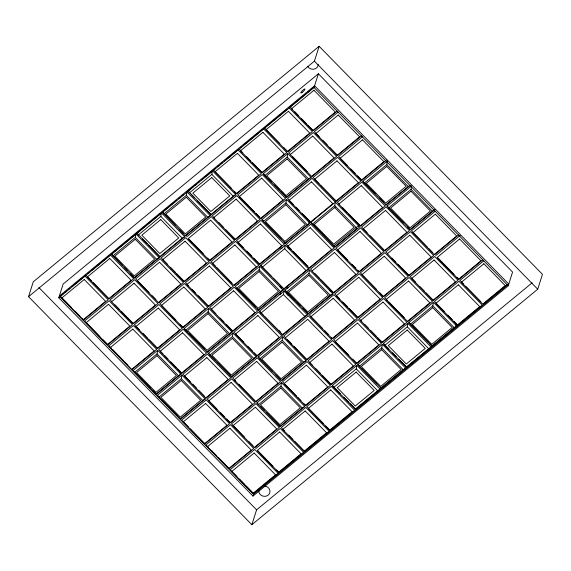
<?xml version="1.0" encoding="UTF-8"?>
<svg xmlns="http://www.w3.org/2000/svg" width="571" height="571" viewBox="0 0 571 571"><rect width="100%" height="100%" fill="white"/><g stroke="black" fill="none" stroke-linecap="round" stroke-linejoin="round"><path stroke-width="0.86" d="M112.83 255.958L135.291 237.45L135.884 233.903L159.188 257.699L134.685 277.884L134.185 277.77L111.381 254.088L134.52 235.024M138.353 234.931L160.815 216.423L161.407 212.876L184.711 236.672L160.208 256.857L159.709 256.743L136.904 233.061L157.325 216.238M134.599 372.371L157.061 353.87L157.653 350.316L180.957 374.112L156.454 394.304L134.599 372.371L133.15 370.508L157.653 350.316M163.877 213.897L186.339 195.396L186.931 191.849L210.235 215.638L185.732 235.83L185.24 235.716L162.428 212.034L176.725 200.257M189.401 192.87L211.862 174.369L212.455 170.815L235.759 194.611L211.256 214.803L187.952 191.007L193.398 186.517M158.866 397.159L181.328 378.659L181.928 375.104L205.225 398.901L180.721 419.085L158.866 397.159L157.425 395.296L181.928 375.104M185.646 330.316L208.108 311.816L208.7 308.261L232.004 332.058L207.501 352.243L185.646 330.316L184.197 328.453L208.7 308.261M209.921 355.105L232.383 336.597L232.975 333.05L256.279 356.846L231.776 377.031L209.921 355.105L208.472 353.235L232.975 333.05M236.694 288.262L259.155 269.755L259.748 266.207L283.052 290.004L258.549 310.189L236.694 288.262L235.245 286.392L259.748 266.207M264.723 175.604L287.184 157.096L287.777 153.549L311.081 177.345L286.578 197.53L264.723 175.604L263.274 173.734L287.777 153.549M263.467 221.42L285.928 202.912L286.528 199.365L309.825 223.161L285.322 243.346L263.467 221.42L262.025 219.55L286.528 199.365M262.217 267.235L284.679 248.728L285.272 245.18L308.576 268.977L284.072 289.162L262.217 267.235L260.769 265.365L285.272 245.18M260.968 313.051L283.43 294.543L284.023 290.996L307.326 314.792L282.823 334.977L260.968 313.051L259.519 311.181L284.023 290.996M259.712 358.866L282.174 340.359L282.773 336.811L306.07 360.608L281.567 380.793L259.712 358.866L258.27 356.996L282.773 336.811M258.463 404.675L280.925 386.174L281.517 382.627L304.821 406.424L280.318 426.608L258.463 404.675L257.014 402.812L281.517 382.627M286.492 292.024L308.954 273.516L309.546 269.969L332.85 293.765L308.347 313.95L286.492 292.024L285.043 290.154L309.546 269.969M334.756 205.681L335.355 202.134L310.845 222.319L334.627 246.993L357.089 228.486L334.756 205.681L312.294 224.189M364.312 183.12L386.774 164.619L387.374 161.065L362.87 181.257L364.312 183.12L386.167 205.053L409.992 185.425M333.785 387.409L356.247 368.902L356.839 365.354L380.143 389.151L355.64 409.336L333.785 387.409L332.336 385.539L356.839 365.354M359.309 366.382L381.771 347.875L382.363 344.327L405.667 368.124L381.164 388.309L359.309 366.382L357.86 364.512L382.363 344.327M411.641 185.853L387.138 206.038L388.587 207.908L411.049 189.401L411.527 186.567M384.833 345.355L407.294 326.848L407.887 323.3L431.191 347.097L406.688 367.281L384.833 345.355L383.384 343.485L407.887 323.3M410.356 324.328L432.818 305.82L433.41 302.273L456.714 326.07L432.211 346.254L410.356 324.328L408.907 322.458L433.41 302.273M28.55 296.677L33.268 281.796L319.139 46.287L542.45 274.323L537.732 289.204L251.861 524.713L28.55 296.677L314.421 61.161L319.139 46.287M58.792 297.784L63.145 284.051L318.39 73.773L512.572 272.067L508.219 285.807L252.974 496.085L58.792 297.784L314.036 87.506L318.39 73.773M280.946 248.799L282.738 247.471M287.734 247.643L289.49 249.441M279.697 294.615L281.482 293.287M288.519 285.143L286.613 286.863M286.478 293.458L287.413 294.458A4.975 4.504 17.6 0 1 288.177 295.457M278.734 330.309L280.497 332.108M287.27 330.959L285.357 332.679M252.974 496.085L253.517 494.365L508.069 284.651M251.861 524.713L256.579 509.839L532.143 282.816M281.125 291.331L279.804 292.416M330.923 295.093L329.603 296.178M237.265 284.772L238.592 283.687M287.063 288.533L288.384 287.441M61.697 295.021L63.738 293.344M65.094 292.216L66.457 291.096M68.499 289.418L69.862 288.291M71.903 286.613L84.151 276.521M87.898 273.438L89.262 272.31M91.981 270.069L108.997 256.051M158.688 215.117L160.729 213.433M178.766 198.572L180.129 197.452M182.17 195.774L183.527 194.647M194.761 185.397L196.124 184.276M198.166 182.592L199.522 181.471M201.563 179.786L202.926 178.666M204.968 176.989L212.455 170.815M214.161 169.416L215.517 168.295M217.558 166.611L218.921 165.49M220.963 163.806L222.326 162.685M224.367 161.008L237.979 149.788L261.282 173.584L236.779 193.776L234.324 191.271M240.362 147.825L241.726 146.704M243.767 145.027L262.824 129.324M286.985 109.418L264.523 127.918L279.854 143.578M306.384 93.437L290.054 106.891L292.502 109.396M307.748 92.316L309.789 90.632M311.152 89.511L313.194 87.827M134.185 277.77L156.647 259.263L159.188 257.699M159.709 256.743L182.17 238.235L184.711 236.672M185.24 235.716L207.694 217.208L210.235 215.638M210.763 214.682L233.225 196.181L235.759 194.611M337.175 111.059L313.351 130.688L307.833 125.056M186.703 236.822L211.206 216.63L234.51 240.427L210.007 260.619L207.551 258.113M338.146 112.052L314.321 131.68L319.232 136.69M286.078 197.416L308.54 178.909L311.081 177.345M158.952 302.673L183.455 282.488L160.158 258.692L135.655 278.876L149.145 292.652M261.054 218.557L285.557 198.373L262.253 174.576L237.75 194.761L254.309 211.67M312.101 176.503L336.605 156.318L313.301 132.522L288.798 152.707L290.639 154.584M361.45 135.848L337.625 155.476L329.653 147.332M362.421 136.84L338.596 156.468L347.182 165.233M284.829 243.232L307.291 224.724L309.825 223.161L308.911 222.183M132.179 369.516L156.682 349.331L133.378 325.534L108.875 345.719L111.331 348.224M234.274 285.4L258.777 265.215L235.48 241.419L210.977 261.604L215.267 265.993M386.403 160.073L361.9 180.265L357.603 175.882M313.265 225.174L335.727 206.673M155.954 394.183L178.416 375.682L180.957 374.112L180.036 373.134M207.009 352.129L229.463 333.628L232.004 332.058M258.056 310.074L280.518 291.567L283.052 290.004M283.58 289.047L306.042 270.54L308.576 268.977M385.675 204.932L410.042 185.254M309.596 268.134L334.099 247.95L310.795 224.153L286.292 244.338L291.203 249.349M180.229 418.971L202.691 400.471L205.225 398.901M231.276 376.917L253.738 358.41L256.279 356.846M282.324 334.863L304.786 316.355L307.326 314.792M307.848 313.836L330.309 295.328L332.85 293.765M409.949 229.72L432.411 211.22L434.945 209.65L410.442 229.835L388.587 207.908M206.245 398.058L230.748 377.874L207.451 354.077L182.948 374.262L190.307 381.778M435.238 211.206L411.413 230.827L427.358 247.107M281.075 380.679L303.536 362.171L306.07 360.608M434.717 254.623L458.534 234.995M435.687 255.615L460.19 235.43M279.826 426.494L302.287 407.987L304.821 406.424M254.794 447.635L279.298 427.451L255.994 403.654L231.491 423.839L244.367 436.986M407.937 321.466L432.44 301.281L409.143 277.485L384.64 297.669L387.702 300.803M482.809 259.784L458.991 279.412L457.15 277.535M255.765 448.628L280.268 428.443L303.572 452.232L279.069 472.424L276.614 469.919M483.78 260.776L459.962 280.404L463.638 284.158M355.148 409.221L377.609 390.721L380.143 389.151M380.671 388.194L403.133 369.687L405.667 368.124M406.195 367.167L428.657 348.66L431.191 347.097M431.719 346.14L454.181 327.633L456.714 326.07L455.801 325.092M483.259 304.2L507.084 284.572M358.652 225.93L356.118 227.494L333.657 246.001L334.149 246.115M287.47 292.63L288.234 293.059M331.009 291.852L329.752 290.568M281.21 288.091L279.954 286.806M314.421 61.161L537.732 289.204M508.761 284.087L314.578 85.793L59.334 296.071L253.517 494.365M314.036 87.506L508.219 285.807M386.774 164.619L408.137 186.431M411.049 189.401L432.411 211.22M294.957 111.902L298.633 115.663M301.702 118.789L306.606 123.8M322.908 140.445L327.197 144.827M350.858 168.995L355.155 173.377M362.87 181.257L375.133 193.776M379.422 198.158L383.719 202.548M387.138 206.038L403.697 222.947M407.38 226.708L410.442 229.835M428.585 248.364L432.261 252.118M437.529 257.492L454.081 274.401M466.093 286.663L480.811 301.695M289.026 107.733L312.33 131.53L287.827 151.715L283.537 147.332M292.48 156.468L307.198 171.493M319.203 183.755L313.072 177.495L337.575 157.31L360.879 181.107L336.376 201.292L320.431 185.011M339.181 204.161L337.347 202.284L361.85 182.092L385.147 205.888L360.644 226.08L348.381 213.554M342.25 207.294L347.154 212.305M367.139 232.704L361.614 227.072L386.117 206.88L409.421 230.677L384.918 250.862L370.201 235.837M387.73 253.738L385.889 251.854L410.392 231.669L433.696 255.465L409.193 275.65L398.151 264.38M392.02 258.121L395.703 261.875M415.681 282.281L410.164 276.642L434.667 256.458L457.963 280.254L433.46 300.439L426.102 292.923M419.97 286.663L424.267 291.046M444.245 311.452L434.431 301.431L458.941 281.246L482.238 305.042L457.735 325.227L454.059 321.466M447.928 315.206L452.218 319.589M263.502 128.761L286.806 152.557L262.303 172.742L252.489 162.728M287.184 157.096L308.54 178.909M432.818 305.82L454.181 327.633M334.706 207.516L354.127 227.344L333.707 244.167L314.286 224.339M239.613 149.573L242.682 152.707M246.358 156.461L250.655 160.844M263.274 173.734L266.957 177.495M268.177 178.744L271.246 181.878M274.316 185.011L279.219 190.015M280.447 191.271L286.578 197.53M293.68 204.782L287.548 198.522L312.051 178.338L359.623 226.923L335.12 247.107L302.266 213.554M296.135 207.287L299.197 210.421M347.746 259.998L336.091 248.1L360.594 227.908L383.898 251.704L359.395 271.896L358.167 270.64M352.036 264.38L355.712 268.134M376.31 289.169L360.365 272.881L384.868 252.696L408.172 276.492L383.669 296.677L379.986 292.923M388.93 302.052L404.261 317.712M408.907 322.458L428.535 342.5M429.756 343.749L432.211 346.254M285.928 202.912L307.291 224.724M407.294 326.848L428.657 348.66M214.089 170.601L231.262 188.137M256.143 213.547L259.826 217.308M262.025 219.55L263.252 220.806M265.087 222.683L281.032 238.964M284.101 242.097L285.322 243.346M293.037 251.226L307.755 266.257M311.795 270.376L310.567 269.127L335.07 248.942L358.374 272.731L333.871 292.923L320.995 279.769M314.864 273.509L319.767 278.52M339.745 298.918L334.842 293.915L359.345 273.723L382.649 297.52L358.145 317.712L348.945 308.311M342.814 302.052L347.718 307.062M361.564 321.202L359.116 318.697L383.619 298.512L406.916 322.308L382.413 342.493L377.51 337.482M364.633 324.335L368.309 328.089M370.765 330.595L376.282 336.233M383.384 343.485L388.908 349.124M392.584 352.878L396.26 356.639M398.715 359.145L406.688 367.281M211.862 174.369L233.225 196.181M284.679 248.728L306.042 270.54M308.954 273.516L330.309 295.328M381.771 347.875L403.133 369.687M187.952 191.007L189.179 192.256M191.021 194.133L194.697 197.894M197.152 200.4L211.256 214.803M214.682 218.293L212.226 215.795L236.729 195.603L260.033 219.4L235.53 239.584L225.716 229.571M218.971 222.683L223.261 227.065M243.246 247.464L236.501 240.577L261.004 220.392L284.301 244.188L259.798 264.373L253.667 258.113M246.922 251.226L251.825 256.236M260.769 265.365L271.81 276.635M273.216 278.07L284.072 289.162M285.043 290.154L295.471 300.796M296.677 302.038L300.367 305.799M302.83 308.311L308.347 313.95M322.194 328.089L309.318 314.942L333.821 294.75L357.125 318.547L332.615 338.739L331.394 337.482M324.649 330.595L328.325 334.349M348.917 355.383L333.592 339.731L358.096 319.539L381.392 343.335L356.889 363.52L352.6 359.138M357.86 364.512L360.315 367.017M361.543 368.274L376.874 383.926M186.339 195.396L207.694 217.208M259.155 269.755L280.518 291.567M283.43 294.543L304.786 316.355M356.247 368.902L377.609 390.721M162.428 212.034L175.304 225.181M179.601 229.563L183.277 233.325M188.544 238.699L203.255 253.724M216.495 267.242L231.826 282.895M237.7 288.897L255.48 307.055M257.321 308.932L258.549 310.189M259.519 311.181L263.809 315.563M265.115 316.898L282.823 334.977M285.022 337.218L283.794 335.969L308.297 315.784L331.594 339.574L307.091 359.766L294.215 346.611M287.47 339.724L291.767 344.106M312.358 365.14L308.062 360.758L332.565 340.566L355.869 364.362L331.366 384.554L322.165 375.161M315.42 368.266L320.331 373.277M332.336 385.539L340.309 393.683M343.985 397.437L348.895 402.448M350.123 403.704L355.64 409.336M160.815 216.423L182.17 238.235M282.174 340.359L303.536 362.171M136.904 233.061L138.746 234.938M142.422 238.699L147.332 243.703M148.553 244.959L160.208 256.857M167.31 264.109L161.179 257.849L185.682 237.664L208.979 261.454L184.476 281.646L176.51 273.502M170.372 267.242L175.283 272.253M188.516 285.764L185.447 282.638L209.957 262.446L233.254 286.242L208.75 306.427L198.33 295.785M192.199 289.526L195.261 292.652M215.852 313.686L209.721 307.419L234.224 287.234L257.528 311.031L233.025 331.216L226.28 324.328M220.149 318.068L223.825 321.823M243.81 342.229L233.996 332.208L258.499 312.023L281.803 335.819L257.3 356.004L254.231 352.871M248.1 346.611L252.389 350.994M258.27 356.996L272.374 371.4M276.05 375.154L280.34 379.537M283.766 383.034L282.538 381.785L307.041 361.6L330.345 385.389L305.842 405.581L304 403.697M284.993 384.29L296.642 396.188M297.869 397.437L300.938 400.571M323.372 423.475L306.813 406.573L331.316 386.381L354.62 410.178L330.117 430.363L325.82 425.98M135.291 237.45L156.647 259.263M208.108 311.816L229.463 333.628M232.383 336.597L253.738 358.41M280.925 386.174L302.287 407.987M111.381 254.088L122.415 265.358M124.257 267.242L127.326 270.368M130.388 273.502L134.685 277.884M152.207 295.785L155.89 299.539M175.868 319.946L159.923 303.665L184.426 283.473L207.73 307.269L183.227 327.461L180.165 324.328M184.197 328.453L187.88 332.208M189.101 333.457L204.432 349.117M208.472 353.235L209.7 354.491M210.92 355.74L215.831 360.751M217.059 362.007L231.776 377.031M235.809 381.157L232.747 378.023L257.25 357.839L280.547 381.635L256.044 401.82L238.878 384.283M257.014 402.812L258.242 404.061M260.697 406.566L264.373 410.328M266.828 412.833L280.318 426.608M284.358 430.727L281.289 427.6L305.792 407.408L329.096 431.205L304.593 451.397L294.779 441.376M288.648 435.116L292.937 439.499M110.36 254.93L133.664 278.727L109.161 298.911L93.216 282.631M85.857 275.115L91.374 280.754M111.352 301.153L110.132 299.903L134.635 279.719L157.931 303.515L133.428 323.7L121.166 311.174M115.035 304.914L119.325 309.296M139.31 329.703L134.399 324.692L158.902 304.507L182.206 328.296L157.703 348.488L149.117 339.716M142.986 333.457L147.889 338.467M162.963 353.863L158.674 349.481L183.177 329.289L206.481 353.085L181.978 373.277L177.681 368.887M164.805 355.74L167.874 358.873M170.936 362L176.453 367.638M192.755 384.283L196.438 388.044M198.886 390.55L204.411 396.181M217.03 409.072L207.216 399.05L231.726 378.866L255.023 402.662L230.52 422.847L226.844 419.093M220.713 412.826L224.389 416.587M248.663 441.376L252.953 445.758M257.607 450.505L272.931 466.157M84.836 275.957L108.14 299.754L83.63 319.938L81.796 318.061M157.061 353.87L178.416 375.682M181.328 378.659L202.691 400.471M60.333 296.142L71.368 307.419M75.051 311.174L79.954 316.184M99.932 336.583L84.608 320.931L109.111 300.746L132.408 324.542L107.905 344.727L103.001 339.716M112.558 349.473L123.593 360.751M124.821 362L127.89 365.133M133.15 370.508L150.323 388.037M152.771 390.543L156.454 394.304M157.425 395.296L159.873 397.794M161.714 399.679L177.046 415.331M188.437 426.965L181.692 420.078L206.195 399.893L229.499 423.689L204.996 443.874L190.279 428.85M208.422 447.371L205.967 444.866L230.47 424.681L253.774 448.478L229.271 468.663L218.229 457.392M211.484 450.505L216.395 455.515M232.083 471.532L230.241 469.655L254.745 449.47L278.048 473.266L253.545 493.451L246.187 485.935M233.303 472.788L236.986 476.542M239.442 479.048L244.959 484.686M38.885 287.527L256.579 509.839M318.225 64.48A5.681 5.153 17.6 0 1 313.914 69.17A5.681 5.153 17.6 0 1 307.641 66.279M264.473 485.971A5.681 5.153 17.6 0 1 269.969 491.574A5.681 5.153 17.6 0 1 264.187 496.335A5.681 5.153 17.6 0 1 258.699 490.725M84.244 279.505L61.782 298.012L83.138 319.824L105.599 301.317L84.244 279.505M109.768 258.477L87.306 276.985L108.661 298.797L131.123 280.29L109.768 258.477M237.386 153.342L214.924 171.842L236.287 193.655L258.749 175.154L237.386 153.342M262.91 132.315L240.448 150.815L261.811 172.628L284.272 154.127L262.91 132.315M288.434 111.281L265.972 129.788L287.334 151.601L309.796 133.093L288.434 111.281M313.957 90.254L291.495 108.761L312.858 130.573L335.32 112.066L313.957 90.254M135.241 239.285L114.821 256.108L134.235 275.936L154.655 259.113L135.241 239.285M186.289 197.231L165.868 214.054L185.29 233.882L205.703 217.059L186.289 197.231M160.729 219.592L141.801 235.188L159.801 253.567L178.73 237.979L160.729 219.592M211.777 177.538L192.848 193.134L210.849 211.513L229.778 195.917L211.777 177.538M108.511 304.293L86.05 322.801L107.412 344.613L129.874 326.105L108.511 304.293M134.035 283.266L111.573 301.774L132.936 323.586L155.398 305.078L134.035 283.266M159.559 262.239L137.097 280.739L158.46 302.559L180.921 284.051L159.559 262.239M185.083 241.212L162.628 259.712L183.983 281.524L206.445 263.024L185.083 241.212M210.613 220.185L188.152 238.685L209.507 260.497L231.969 241.997L210.613 220.185M236.137 199.158L213.675 217.658L235.031 239.47L257.492 220.97L236.137 199.158M261.661 178.123L239.199 196.631L260.554 218.443L283.016 199.936L261.661 178.123M312.708 136.069L290.246 154.577L311.609 176.389L334.071 157.881L312.708 136.069M338.232 115.042L315.77 133.55L337.133 155.362L359.594 136.854L338.232 115.042M287.134 158.931L266.714 175.754L286.128 195.582L306.548 178.759L287.134 158.931M132.786 329.082L110.324 347.589L131.687 369.401L154.149 350.894L132.786 329.082M158.31 308.055L135.848 326.555L157.211 348.367L179.672 329.867L158.31 308.055M183.833 287.027L161.372 305.528L182.734 327.34L205.196 308.84L183.833 287.027M209.357 266L186.895 284.501L208.258 306.313L230.72 287.813L209.357 266M234.881 244.966L212.419 263.474L233.782 285.286L256.243 266.785L234.881 244.966M260.405 223.939L237.943 242.447L259.305 264.259L281.767 245.751L260.405 223.939M311.459 181.885L288.997 200.392L310.353 222.205L332.814 203.697L311.459 181.885M336.983 160.858L314.521 179.365L335.876 201.178L358.338 182.67L336.983 160.858M362.506 139.831L340.045 158.331L361.4 180.15L383.862 161.643L362.506 139.831M285.878 204.746L265.465 221.569L284.879 241.397L305.299 224.574L285.878 204.746M182.584 332.843L160.123 351.343L181.478 373.156L203.94 354.655L182.584 332.843M233.632 290.782L211.17 309.289L232.533 331.101L254.994 312.594L233.632 290.782M310.203 227.701L287.741 246.208L309.104 268.02L331.565 249.513L310.203 227.701M361.25 185.646L338.789 204.147L360.151 225.959L382.613 207.459L361.25 185.646M157.011 355.704L136.59 372.52L156.004 392.356L176.425 375.532L157.011 355.704M208.058 313.643L187.638 330.466L207.059 350.294L227.472 333.478L208.058 313.643M259.106 271.589L238.685 288.412L258.106 308.24L278.527 291.417L259.106 271.589M386.724 166.446L366.311 183.27L385.725 203.105L406.145 186.282L386.724 166.446M206.852 357.624L184.397 376.132L205.753 397.944L228.214 379.437L206.852 357.624M257.906 315.57L235.445 334.078L256.8 355.89L279.262 337.382L257.906 315.57M334.478 252.489L312.016 270.989L333.378 292.802L355.84 274.301L334.478 252.489M360.001 231.462L337.54 249.962L358.902 271.775L381.364 253.274L360.001 231.462M385.525 210.435L363.063 228.935L384.426 250.748L406.887 232.247L385.525 210.435M181.278 380.486L160.865 397.309L180.279 417.137L200.699 400.321L181.278 380.486M232.333 338.432L211.912 355.255L231.326 375.083L251.747 358.26L232.333 338.432M308.904 275.35L288.483 292.174L307.897 312.002L328.318 295.178L308.904 275.35M410.999 191.235L390.578 208.058L409.999 227.886L430.42 211.063L410.999 191.235M205.603 403.44L183.141 421.948L204.504 443.76L226.965 425.252L205.603 403.44M231.127 382.413L208.665 400.921L230.027 422.733L252.489 404.225L231.127 382.413M256.65 361.386L234.189 379.893L255.551 401.706L278.013 383.198L256.65 361.386M307.698 319.332L285.236 337.832L306.598 359.651L329.06 341.144L307.698 319.332M333.228 298.305L310.767 316.805L332.122 338.617L354.584 320.117L333.228 298.305M358.752 277.278L336.29 295.778L357.646 317.59L380.108 299.09L358.752 277.278M384.276 256.251L361.814 274.751L383.17 296.563L405.631 278.063L384.276 256.251M409.8 235.216L387.338 253.724L408.693 275.536L431.155 257.029L409.8 235.216M435.323 214.189L412.862 232.697L434.224 254.509L456.679 236.001L435.323 214.189M282.124 342.193L261.704 359.016L281.125 378.844L301.545 362.021L282.124 342.193M229.877 428.229L207.416 446.736L228.778 468.548L251.233 450.041L229.877 428.229M255.401 407.202L232.939 425.709L254.302 447.521L276.764 429.014L255.401 407.202M306.449 365.147L283.987 383.648L305.349 405.46L327.811 386.96L306.449 365.147M331.972 344.12L309.511 362.621L330.873 384.433L353.335 365.932L331.972 344.12M357.496 323.093L335.034 341.594L356.397 363.406L378.858 344.905L357.496 323.093M383.02 302.059L360.558 320.567L381.92 342.379L404.382 323.871L383.02 302.059M408.543 281.032L386.082 299.539L407.444 321.352L429.906 302.844L408.543 281.032M434.067 260.005L411.612 278.512L432.968 300.325L455.43 281.817L434.067 260.005M459.598 238.978L437.136 257.485L458.492 279.298L480.953 260.79L459.598 238.978M280.875 388.009L260.455 404.832L279.876 424.66L300.296 407.837L280.875 388.009M254.152 453.017L231.69 471.525L253.046 493.337L275.507 474.829L254.152 453.017M279.676 431.99L257.214 450.49L278.569 472.303L301.031 453.802L279.676 431.99M305.2 410.963L282.738 429.463L304.093 451.276L326.555 432.775L305.2 410.963M330.723 389.936L308.261 408.436L329.617 430.248L352.079 411.748L330.723 389.936M458.342 284.793L435.88 303.301L457.243 325.113L479.704 306.606L458.342 284.793M483.865 263.766L461.404 282.267L482.766 304.086L505.228 285.579L483.865 263.766M381.721 349.709L361.3 366.532L380.721 386.36L401.142 369.537L381.721 349.709M432.768 307.655L412.348 324.478L431.769 344.306L452.189 327.483L432.768 307.655M356.161 372.078L337.233 387.666L355.233 406.052L374.162 390.457L356.161 372.078M407.209 330.017L388.28 345.612L406.281 363.998L425.209 348.403L407.209 330.017M302.002 92.531A2.841 0.607 -44.4 0 0 304.95 89.069A2.841 0.607 -44.4 0 0 301.695 91.367A2.841 0.607 -44.4 0 0 302.002 92.531"/></g></svg>
